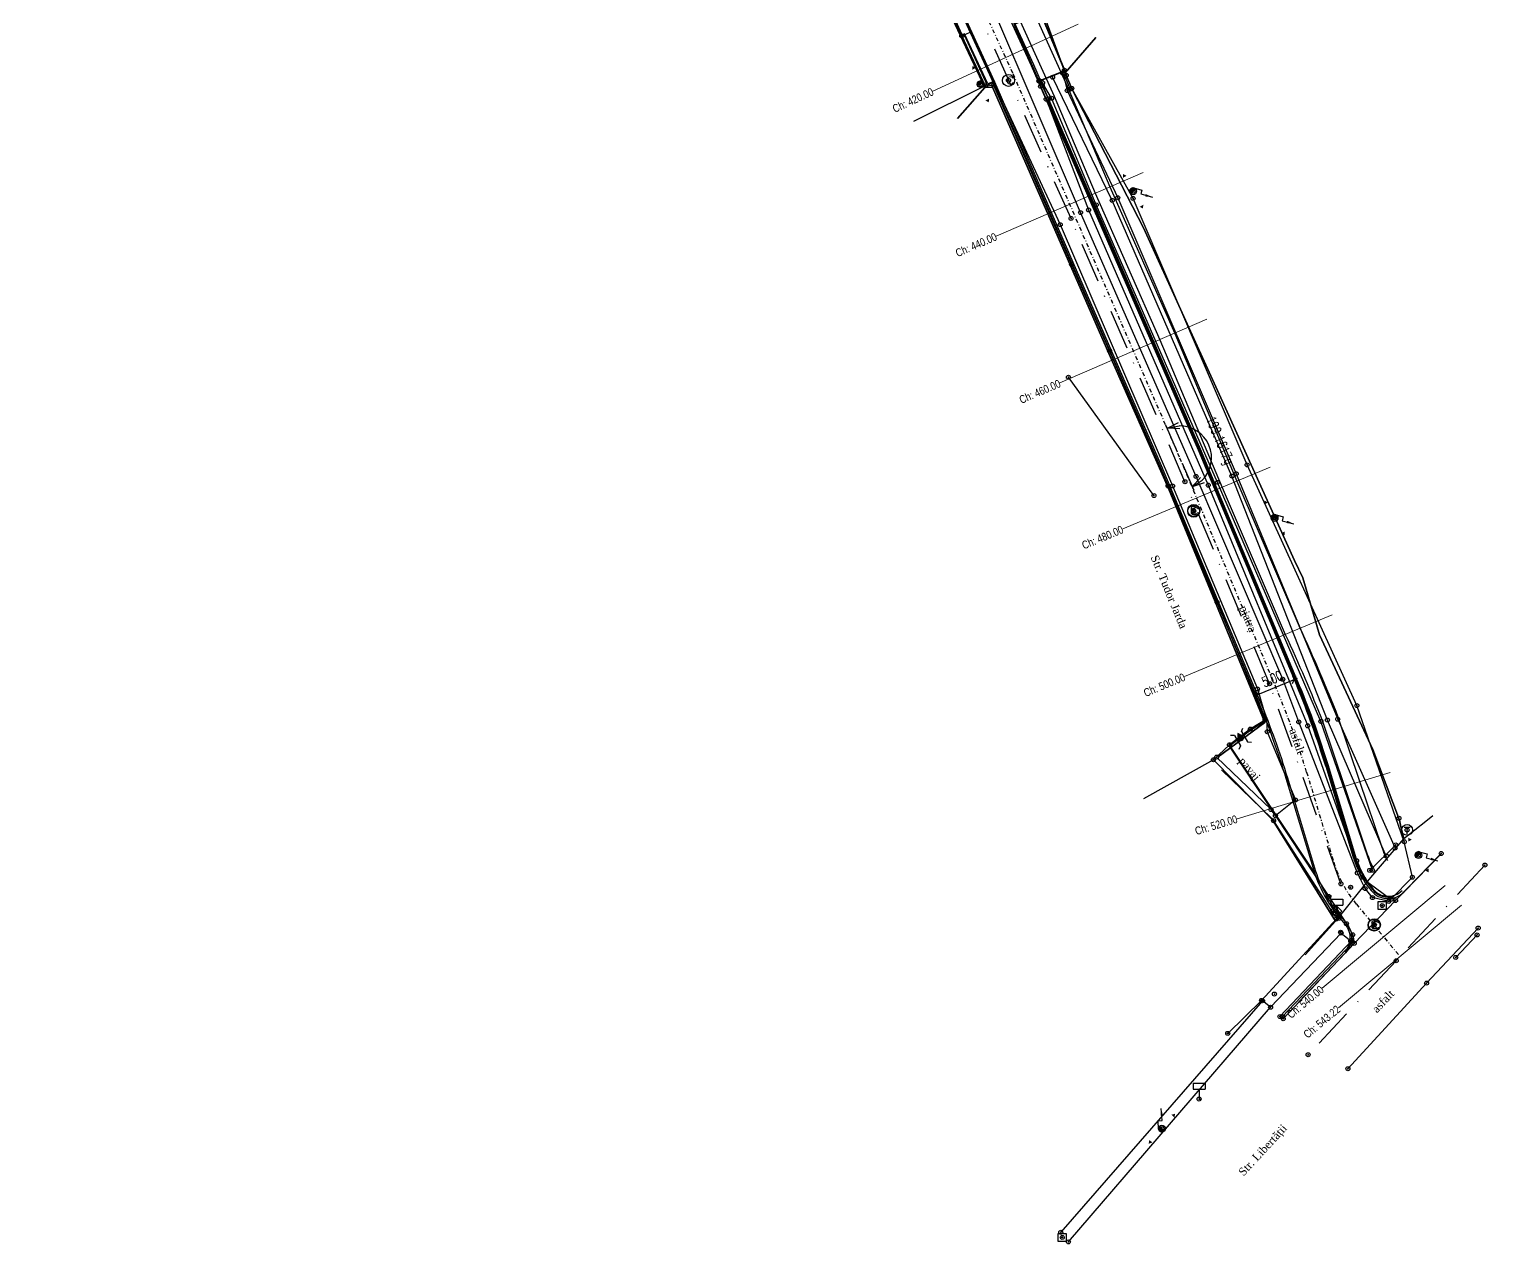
# Model space of a CAD drawing. Extents: x 0 to 459354, y 0 to 625322.
# Drawn here: x 459172.1 to 459354.3, y 623925.8 to 624077.6 of the extents above; entities that cross this region are included whole.
import ezdxf
from ezdxf.enums import TextEntityAlignment as Align

# ---------------------------------------------------------------- set-up
doc = ezdxf.new("R2010")
doc.units = 0
doc.header["$PDMODE"] = 32
doc.header["$PDSIZE"] = 0.5
doc.linetypes.add('DASHDOT', pattern=[1, 0.5, -0.25, 0, -0.25])
doc.linetypes.add('ZDASHDOT5x2', pattern=[9, 5, -2, 0, -2])
doc.layers.get('0').update_dxf_attribs({"color": 8})
for name, color, linetype in [('000_PXY', 8, 'Continuous'), ('02_ACCES_CURTE', 8, 'Continuous'), ('03_LINIE_ELECTRICA_AER', 8, 'Continuous'), ('03_ST_LUMINA_ELECTRICA_LINIE', 7, 'Continuous'), ('05_CV_CANAL', 8, 'Continuous'), ('05_CV_GAZ_AER', 8, 'Continuous'), ('05_CV_TELEFON', 7, 'Continuous'), ('08_INDICATOR_RUTIER', 7, 'Continuous'), ('09_ApaAx', 8, 'RIGOLA'), ('15 - Sant-Pereat-1_1-2.0', 141, 'Continuous'), ('ACCES', 221, 'Continuous'), ('Apa', 8, 'Continuous'), ('Ax proiectat', 12, 'DASHDOT'), ('B-mare', 11, 'Continuous'), ('B-mica', 11, 'Continuous'), ('Carosabil Pr', 12, 'Continuous'), ('Dimens', 1, 'Continuous'), ('DrumAx', 8, 'ZDASHDOT5x2'), ('DrumLateral', 8, 'Continuous'), ('Gard', 3, 'PLASA'), ('Gard Nou', 91, 'Continuous'), ('LIMITE', 1, 'Continuous'), ('PARCELE_ClipTJ', 191, 'Continuous'), ('PlatformeBetAsf', 161, 'Continuous'), ('TaluzSus', 41, 'TALUZCFR'), ('Texte', 7, 'Continuous'), ('TOPO_CERC', 1, 'Continuous'), ('TOPO_POINTS', 7, 'Continuous'), ('TOPO_SYMBOL', 8, 'Continuous'), ('work', 6, 'Continuous'), ('Zid ZRHe2.5', 221, 'Continuous'), ('ZidSprijin', 2, 'SPRIJIN')]:
    doc.layers.add(name, color=color, linetype=linetype)
for name, color, linetype, lineweight in [('09_CabluTelefon', 1, 'TELEFON', 35), ('Cross', 171, 'Continuous', 35), ('Cross1', 171, 'Continuous', 35), ('DrumMargini', 8, 'Continuous', 25), ('Pod', 2, 'Continuous', 35)]:
    doc.layers.add(name, color=color, linetype=linetype, lineweight=lineweight)
doc.styles.add('Arial', font='arial.ttf', dxfattribs={"width": 0.8})
doc.styles.add('BemTxT_FCP', font='simplex.shx', dxfattribs={"width": 0.7})
doc.styles.get("Standard").update_dxf_attribs({"font": 'arial.ttf'})
doc.styles.add('Times2', font='times.ttf', dxfattribs={"height": 2})
doc.linetypes.add('FENCELINE3-ISO', pattern='A,8.89,[130,ltypeshp.shx,S=3.175,R=45,X=0,Y=0],0,[130,ltypeshp.shx,S=3.175,R=-45,X=0,Y=0],27.94', length=36.83)
doc.linetypes.add('PLASA', pattern='A,5,[2,GEOLAND.SHX,S=1,R=0,X=0,Y=0],0,5,[2,GEOLAND.SHX,S=1,R=180,X=0,Y=0],0', length=10)
doc.linetypes.add('RIGOLA', pattern='A,0.001,[6,GEOLAND.SHX,S=1,R=0,X=0,Y=0],-2', length=2.001)
doc.linetypes.add('SPRIJIN', pattern='A,3,[7,GEOLAND.SHX,S=1,R=0,X=0,Y=0],-2', length=5)
doc.linetypes.add('TALUZCFR', pattern='A,1,[1,GEOLAND.SHX,S=1,R=0,X=0,Y=0],0,1,[1,GEOLAND.SHX,S=0.5,R=0,X=0,Y=0],0', length=2)
doc.linetypes.add('TELEFON', pattern='A,4,-0.9,["T",Standard,S=1.5,R=0,X=-0.5,Y=-0.75],-0.9,4,-2', length=11.8)
doc.dimstyles.new('M-500-M2', dxfattribs={"dimscale": 5, "dimtxt": 0.25, "dimasz": 0.15, "dimexe": 0.09, "dimexo": 0.15, "dimgap": 0.1, "dimtad": 1, "dimzin": 0, "dimdsep": 46, "dimtxsty": 'BemTxT_FCP', "dimblk": 'OBLIQUE', "dimcen": -0.3, "dimdle": 0.09, "dimclrt": 2, "dimaunit": 2, "dimadec": 4, "dimazin": 0, "dimtfac": 0.75, "dimtix": 1, "dimtmove": 2, "dimatfit": 3, "dimfxl": 1, "dimtolj": 1, "dimarcsym": 0})
doc.dimstyles.new('M-500-M2$2', dxfattribs={"dimscale": 5, "dimtxt": 0.25, "dimasz": 0.3, "dimexe": 0.09, "dimexo": 0.15, "dimgap": 0.1, "dimtad": 1, "dimzin": 0, "dimdsep": 46, "dimtxsty": 'BemTxT_FCP', "dimblk": 'OPEN30', "dimcen": -0.3, "dimdle": 0.09, "dimclrt": 2, "dimaunit": 2, "dimadec": 4, "dimazin": 0, "dimtfac": 0.75, "dimtix": 1, "dimtmove": 2, "dimatfit": 3, "dimfxl": 1, "dimtolj": 1, "dimarcsym": 0})

# ---------------------------------------------------------------- blocks, each defined once
blk = doc.blocks.new('PctRad')
blk.add_point((0, 0))
blk = doc.blocks.new('STLELB')
for p, q in [((-0.63, 0.58), (0.83, 2.03)), ((0.83, 2.03), (1.54, 1.32)), ((1.54, 1.32), (3.66, 3.45))]:
    blk.add_line(p, q)
for points in [[(-0.85, 0, 0, 0, 0), (-5, 0, 0, 1, 0), (-4.18, 0, 0.25, 0.25, 0)], [(0.85, 0, 0, 0, 0), (5, 0, 0, 1, 0), (4.18, 0, 0.25, 0.25, 0)]]:
    blk.add_lwpolyline(points, format="xyseb")
for points in [[(0, 0), (-0.85, 0)], [(0, 0.1), (-0.84, 0.1)], [(0, 0.2), (-0.83, 0.2)], [(0, 0.3), (-0.8, 0.3)], [(-0.8, 0.29), (-0.8, -0.29)], [(0, 0.4), (-0.75, 0.4)], [(-0.7, 0.48), (-0.7, -0.48)], [(0, 0.5), (-0.69, 0.5)], [(-0.6, 0.6), (-0.6, -0.6)], [(0, 0.6), (-0.6, 0.6)], [(-0.5, 0.69), (-0.5, -0.69)], [(0, 0.7), (-0.48, 0.7)], [(-0.4, 0.75), (-0.4, -0.75)], [(-0.3, 0.8), (-0.3, -0.8)], [(0, 0.8), (-0.29, 0.8)], [(-0.2, 0.83), (-0.2, -0.83)], [(-0.1, 0.84), (-0.1, -0.84)], [(0, 0.85), (0, -0.85)], [(0, -0.1), (-0.84, -0.1)], [(0, -0.2), (-0.83, -0.2)], [(0, -0.3), (-0.8, -0.3)], [(0, -0.4), (-0.75, -0.4)], [(0, -0.5), (-0.69, -0.5)], [(0, -0.6), (-0.6, -0.6)], [(0, -0.7), (-0.48, -0.7)], [(0, -0.8), (-0.29, -0.8)]]:
    blk.add_lwpolyline(points)
blk.add_circle((0, 0), 0.85)
blk.add_solid([(2.19, 2.4), (2.62, 1.97), (3.68, 3.46)])
blk = doc.blocks.new('INDRUT')
for p, q in [((-1.5, 4), (-1.5, 2.5)), ((-1.5, 4), (1.5, 4)), ((1.5, 4), (1.5, 2.5)), ((-1.5, 2.5), (1.5, 2.5)), ((0, 2.5), (0, 0)), ((0, 0), (0.5, 0))]:
    blk.add_line(p, q)
blk = doc.blocks.new('CVC')
blk.add_lwpolyline([(0.67, 0.67, 0.487825), (-0.66, 0.67), (-0.66, -0.66, 0.463596), (0.67, -0.7, 0.259718)], format="xyb")
blk.add_circle((0, 0), 1.5)
blk = doc.blocks.new('AERGAZ')
blk.add_lwpolyline([(0, -0.75), (0.75, 0), (0, 0.75), (-0.75, 0)], close=True)
blk.add_lwpolyline([(0.34, 0.33, 0.487825), (-0.33, 0.33), (-0.33, -0.33, 0.463596), (0.34, -0.35, 0.259718)], format="xyb")
blk.add_lwpolyline([(0.34, -0.35), (0.34, -0.07), (-0.02, -0.07)])
blk = doc.blocks.new('CVT')
for points in [[(-0.74, 0.68), (0.74, 0.68)], [(0, -1.01), (0, 0.68)]]:
    blk.add_lwpolyline(points)
blk.add_circle((0, 0), 1.35)
blk = doc.blocks.new('PODETA')
blk.add_hatch(color=256).paths.add_polyline_path([(0.4, 0.1), (0, 0.79), (-0.4, 0.1)])
for points in [[(-0.5, 0.75), (-0.9, 1.03)], [(-0.5, 0.75), (-0.5, -0.75)], [(-0.5, 0), (0.5, 0)], [(0.5, 0.75), (0.9, 1.03)], [(0.5, 0.75), (0.5, -0.75)], [(-0.5, -0.75), (-0.9, -1.03)], [(0.5, -0.75), (0.9, -1.03)]]:
    blk.add_lwpolyline(points)
blk.add_lwpolyline([(-0.4, 0.1), (0.4, 0.1), (0, 0.79)], close=True)
blk = doc.blocks.new('LEB')
for points in [[(-0.85, 0, 0, 0, 0), (-5, 0, 0, 1, 0), (-4.18, 0, 0.25, 0.25, 0)], [(0.85, 0, 0, 0, 0), (5, 0, 0, 1, 0), (4.18, 0, 0.25, 0.25, 0)]]:
    blk.add_lwpolyline(points, format="xyseb")
for points in [[(0, 0), (-0.85, 0)], [(0, 0.1), (-0.84, 0.1)], [(0, 0.2), (-0.83, 0.2)], [(0, 0.3), (-0.8, 0.3)], [(-0.8, 0.29), (-0.8, -0.29)], [(0, 0.4), (-0.75, 0.4)], [(-0.7, 0.48), (-0.7, -0.48)], [(0, 0.5), (-0.69, 0.5)], [(-0.6, 0.6), (-0.6, -0.6)], [(0, 0.6), (-0.6, 0.6)], [(-0.5, 0.69), (-0.5, -0.69)], [(0, 0.7), (-0.48, 0.7)], [(-0.4, 0.75), (-0.4, -0.75)], [(-0.3, 0.8), (-0.3, -0.8)], [(0, 0.8), (-0.29, 0.8)], [(-0.2, 0.83), (-0.2, -0.83)], [(-0.1, 0.84), (-0.1, -0.84)], [(0, 0.85), (0, -0.85)], [(0, -0.1), (-0.84, -0.1)], [(0, -0.2), (-0.83, -0.2)], [(0, -0.3), (-0.8, -0.3)], [(0, -0.4), (-0.75, -0.4)], [(0, -0.5), (-0.69, -0.5)], [(0, -0.6), (-0.6, -0.6)], [(0, -0.7), (-0.48, -0.7)], [(0, -0.8), (-0.29, -0.8)]]:
    blk.add_lwpolyline(points)
blk.add_circle((0, 0), 0.85)
blk = doc.blocks.new('PUNCTOPO')
at = {"layer": 'TOPO_CERC'}
blk.add_circle((0, 0), 0.25, dxfattribs=at)
at = {"layer": 'TOPO_SYMBOL'}
blk.add_point((0, 0), dxfattribs=at)
blk = doc.blocks.new('$CAMIN_CANAL')
blk.add_circle((0, 0), 1.5)
blk.add_text('C', height=2).set_placement((-0.64, -1.03))
blk = doc.blocks.new('$BORNA1')
h = blk.add_hatch(color=256)
h.dxf.hatch_style = 1
h.paths.add_polyline_path([(0.06, 0, 1), (-0.06, 0, 1)])
blk.add_lwpolyline([(-1, -1), (-1, 1), (1, 1), (1, -1)], close=True)
blk.add_circle((0, 0), 0.0649)
blk = doc.blocks.new('_Open30')
at = {"color": 0, "linetype": 'ByBlock', "lineweight": -2}
for p, q in [((-1, 0.27), (0, 0)), ((0, 0), (-1, -0.27)), ((0, 0), (-1, 0))]:
    blk.add_line(p, q, dxfattribs=at)
blk = doc.blocks.new('*D36')
at = {"layer": 'Defpoints', "color": 0, "transparency": 16777216}
for p in [(459246.09, 624181.45), (459268.15, 624130.53), (459268.15, 624130.53), (459272.02, 624130.15), (459295.02, 624072.02)]:
    blk.add_point(p, dxfattribs=at)
at = {"layer": 'work', "color": 0, "lineweight": -2, "transparency": 16777216}
blk.add_arc((459268.15, 624130.53), 3.89, 316.8999, 91.1878, dxfattribs=at)
at = {"layer": 'work', "color": 0, "lineweight": -2, "transparency": 16777216, "xscale": 1.5, "yscale": 1.5, "zscale": 1.5}
for p, rotation in [((459266.6, 624134.1), 192.3027531641175), ((459269.77, 624127), 215.7849274377249)]:
    blk.add_blockref('_Open30', p, dxfattribs=dict(at, rotation=rotation))
at = {"layer": 'work', "color": 2, "transparency": 16777216, "insert": (459272.92, 624132.66), "char_height": 1.25, "attachment_point": 5, "rotation": 294.0438, "style": 'BemTxT_FCP'}
blk.add_mtext('\\A1;198.6085g', dxfattribs=at)
blk = doc.blocks.new('*D37')
at = {"layer": 'Defpoints', "color": 0, "transparency": 16777216}
for p in [(459295.02, 624072.02), (459315.87, 624024.01), (459315.87, 624024.01), (459319.82, 624023.54), (459328.24, 623994.45)]:
    blk.add_point(p, dxfattribs=at)
at = {"layer": 'work', "color": 0, "lineweight": -2, "transparency": 16777216}
for p, q in [((459315.58, 624024.71), (459314.16, 624028.1)), ((459316.17, 624023.33), (459317.63, 624019.95))]:
    blk.add_line(p, q, dxfattribs=at)
blk.add_arc((459315.87, 624024.01), 3.98, 315.1875, 90.995, dxfattribs=at)
at = {"layer": 'work', "color": 0, "lineweight": -2, "transparency": 16777216, "xscale": 1.5, "yscale": 1.5, "zscale": 1.5}
for p, rotation in [((459314.33, 624027.69), 191.8544819057972), ((459317.45, 624020.36), 214.3279724851906)]:
    blk.add_blockref('_Open30', p, dxfattribs=dict(at, rotation=rotation))
at = {"layer": 'work', "color": 2, "transparency": 16777216, "insert": (459320.76, 624026.1), "char_height": 1.25, "attachment_point": 5, "rotation": 293.0912, "style": 'BemTxT_FCP'}
blk.add_mtext('\\A1;199.1617g', dxfattribs=at)
blk = doc.blocks.new('_Oblique')
at = {"color": 0, "linetype": 'ByBlock', "lineweight": -2}
blk.add_line((-0.5, -0.5), (0.5, 0.5), dxfattribs=at)
blk = doc.blocks.new('*D44')
at = {"layer": 'Defpoints', "color": 0, "transparency": 16777216}
for p in [(459330.18, 623996.3), (459330.55, 623995.42), (459325.93, 623993.49)]:
    blk.add_point(p, dxfattribs=at)
at = {"layer": 'Dimens', "color": 0, "lineweight": -2, "transparency": 16777216}
for p, q in [((459325.15, 623994.19), (459330.59, 623996.47)), ((459330.26, 623996.11), (459330.01, 623996.71)), ((459325.64, 623994.18), (459325.39, 623994.78))]:
    blk.add_line(p, q, dxfattribs=at)
at = {"layer": 'Dimens', "color": 0, "lineweight": -2, "transparency": 16777216, "xscale": 0.75, "yscale": 0.75, "zscale": 0.75}
for p, rotation in [((459330.18, 623996.3), 22.71397951850593), ((459325.57, 623994.37), 202.7139795185059)]:
    blk.add_blockref('_Oblique', p, dxfattribs=dict(at, rotation=rotation))
at = {"layer": 'Dimens', "color": 2, "transparency": 16777216, "insert": (459327.44, 623996.37), "char_height": 1.25, "attachment_point": 5, "rotation": 22.714, "style": 'BemTxT_FCP'}
blk.add_mtext('\\A1;5.00', dxfattribs=at)

msp = doc.modelspace()

# ---------------------------------------------------------------- linework, layer by layer
at = {"layer": '09_ApaAx', "linetype": 'Continuous'}
for points in [[(459341.701, 623974.221, 342.219), (459334.34, 623991.226, 342.488), (459322.412, 624021.721, 342.368), (459307.44, 624056.182, 342.294), (459299.988, 624071.568, 342.536)], [(459337.382, 623963.297, 343.756), (459328.736, 623954.152, 343.529)]]:
    msp.add_polyline3d(points, dxfattribs=at)
at = {"layer": '09_CabluTelefon'}
msp.add_polyline3d([(459339.63, 623972.438, 342.807), (459342.881, 623975.621, 342.769)], dxfattribs=at)
at = {"layer": '15 - Sant-Pereat-1_1-2.0'}
for points in [[(459217.615, 624264.076), (459219.185, 624259.86), (459227.295, 624241.633), (459235.319, 624222.846), (459243.04, 624204.412), (459251.155, 624186.141), (459259.531, 624167.52), (459262.028, 624161.85), (459267.348, 624149.567), (459275.246, 624131.327), (459283.537, 624113.128), (459291.529, 624094.739), (459296.795, 624081.582), (459302.011, 624069.991), (459307.146, 624057.873), (459315.248, 624039.558), (459323.02, 624021.068), (459330.893, 624002.747, -0.0149525), (459335.652, 623991.632), (459338.361, 623983.574), (459341.149, 623975.329, 0.0524726), (459341.848, 623973.648, 0.0524726)], [(459215.74, 624263.378), (459217.332, 624259.103), (459225.461, 624240.834), (459233.477, 624222.067), (459241.204, 624203.62), (459249.329, 624185.324), (459257.704, 624166.706), (459260.195, 624161.049), (459265.513, 624148.772), (459273.418, 624130.515), (459281.71, 624112.315), (459289.684, 624093.969), (459294.954, 624080.8), (459300.178, 624069.191), (459305.311, 624057.078), (459313.411, 624038.766), (459321.179, 624020.286), (459329.067, 624001.931, -0.0149255), (459333.772, 623990.947), (459336.466, 623982.935), (459339.243, 623974.721, 0.0515696), (459340.092, 623972.69)]]:
    msp.add_lwpolyline(points, format="xyb", dxfattribs=at)
at = {"layer": 'ACCES'}
for points in [[(459285.828, 624082.95, 344.488), (459288.643, 624076.737, 344.43)], [(459307.117, 624037.349, 344.171), (459314.422, 624020.491, 344.072)], [(459324.694, 623990.088, 343.835), (459322.09, 623988.131, 343.89)], [(459326.104, 623956.189, 344.319), (459321.878, 623952.064, 344.418)]]:
    msp.add_polyline3d(points, dxfattribs=at)
at = {"layer": 'Apa'}
for points in [[(459339.965, 623972.448, 342.669), (459333.529, 623991.053, 342.665), (459320.598, 624020.918, 342.82), (459305.442, 624055.618, 342.941), (459299.863, 624068.937, 342.736), (459298.729, 624070.878, 342.562)], [(459301.249, 624072.088, 342.568), (459301.826, 624069.904, 342.507), (459308.14, 624056.505, 342.729), (459322.936, 624022.007, 342.573), (459335.627, 623991.33, 342.705), (459342.788, 623975.213, 342.634)], [(459328.405, 623954.164, 344.384), (459337.382, 623963.676, 344.42)]]:
    msp.add_polyline3d(points, dxfattribs=at)
at = {"layer": 'Ax proiectat'}
msp.add_lwpolyline([(459076.075, 624412.488), (459110.104, 624394.046, 0.0743918), (459118.45, 624391.018), (459129.956, 624388.69, -0.2071674), (459159.301, 624368.26), (459162.917, 624362.416, -0.0271582), (459178.523, 624333.833), (459193.836, 624301.763, -0.0086945), (459202.497, 624282.78), (459211.71, 624261.623), (459223.322, 624236.82), (459246.27, 624182.958), (459255.707, 624159.262), (459268.149, 624130.535), (459295.024, 624072.024), (459315.867, 624024.015), (459328.241, 623994.455, -0.0258716), (459331.735, 623984.721), (459335.126, 623973.479, 0.1008256), (459337.966, 623968.207), (459343.421, 623961.662)], format="xyb", dxfattribs=at)
at = {"layer": 'B-mare'}
for points in [[(459076.199, 624398.644, -0.4766048), (459087.393, 624403.283), (459108.818, 624391.672, 0.0743918), (459117.914, 624388.371), (459129.421, 624386.043, -0.2071674), (459157.005, 624366.839), (459160.621, 624360.996, -0.0271582), (459176.086, 624332.67), (459191.399, 624300.599, -0.0086945), (459200.022, 624281.702), (459209.249, 624260.512), (459220.857, 624235.718), (459243.773, 624181.929), (459253.213, 624158.225), (459265.683, 624129.435), (459292.558, 624070.922), (459313.383, 624022.956), (459325.75, 623993.412, -0.0258716), (459329.15, 623983.942), (459332.541, 623972.7, 0.1008256), (459335.892, 623966.478), (459336.57, 623965.664, -0.3810898), (459336.458, 623962.271, -0.3810898)], [(459337.711, 623974.259, 0.0982355), (459339.959, 623970.033, 0.3011824), (459342.649, 623969.198, 0.3011824)]]:
    msp.add_lwpolyline(points, format="xyb", dxfattribs=at)
at = {"layer": 'B-mica'}
for points in [[(459285.753, 624083.115), (459288.642, 624076.738), (459288.943, 624076.877), (459291.828, 624070.596), (459292.558, 624070.922)], [(459292.517, 624071.014), (459291.877, 624070.728), (459288.992, 624077.009), (459288.692, 624076.871), (459285.886, 624083.065)], [(459332.838, 623971.804), (459322.025, 623988.07), (459322.09, 623988.131), (459324.694, 623990.088), (459326.617, 623991.27)], [(459332.706, 623972.183), (459322.155, 623988.054), (459324.75, 623990.005), (459326.654, 623991.176)]]:
    msp.add_lwpolyline(points, dxfattribs=at)
at = {"layer": 'Carosabil Pr'}
msp.add_line((459318.167, 624024.995), (459330.547, 623995.42), dxfattribs=at)
for points in [[(459076.007, 624398.701, -0.4766048), (459087.488, 624403.459), (459108.913, 624391.848, 0.0743918), (459117.954, 624388.567), (459129.461, 624386.239, -0.2071674), (459157.175, 624366.945), (459160.791, 624361.101, -0.0271582), (459176.267, 624332.756), (459191.58, 624300.685, -0.0086945), (459200.205, 624281.782), (459209.431, 624260.594), (459221.04, 624235.799), (459243.958, 624182.005), (459253.398, 624158.302), (459265.865, 624129.516), (459292.741, 624071.004), (459313.567, 624023.034), (459325.935, 623993.489, -0.0258716), (459329.342, 623983.999), (459332.733, 623972.757, 0.1008256), (459336.045, 623966.606), (459336.724, 623965.792, -0.3810898), (459336.602, 623962.133)], [(459204.789, 624283.778), (459213.988, 624262.653), (459225.605, 624237.84), (459248.581, 624183.91), (459258.016, 624160.221), (459270.432, 624131.553), (459297.306, 624073.043), (459318.167, 624024.995), (459330.547, 623995.42, -0.0258716), (459334.129, 623985.443), (459337.52, 623974.201, 0.0982355), (459339.804, 623969.906, 0.4469565), (459343.898, 623969.72)]]:
    msp.add_lwpolyline(points, format="xyb", dxfattribs=at)
for points in [[(459293.156, 624082.079), (459294.397, 624080.544), (459294.991, 624078.937), (459295.204, 624078.198), (459298.272, 624071.086), (459298.484, 624070.437), (459299.181, 624068.826), (459299.17, 624068.751)], [(459343.898, 623969.72), (459348.611, 623974.526)], [(459336.602, 623962.133), (459330.769, 623956.014)]]:
    msp.add_lwpolyline(points, dxfattribs=at)
msp.add_arc((459235.996, 623955.842), 102.5, 16.78596, 22.71398, dxfattribs=at)
at = {"layer": 'Cross1', "lineweight": 0}
for p, q in [((459303.195, 624078.191), (459285.021, 624069.843)), ((459311.288, 624059.673), (459292.942, 624051.708)), ((459319.252, 624041.327), (459300.907, 624033.362)), ((459327.203, 624022.832), (459308.754, 624015.11)), ((459334.925, 624004.383), (459316.476, 623996.661)), ((459342.198, 623984.664), (459323.05, 623978.888)), ((459349.044, 623970.535), (459333.681, 623957.729)), ((459351.102, 623968.065), (459335.74, 623955.259))]:
    msp.add_line(p, q, dxfattribs=at)
at = {"layer": 'DrumAx'}
for points in [[(459336.03, 623970.747, 344.078), (459327.108, 623995.761, 343.742), (459316.537, 624021.014, 343.942), (459302.288, 624053.919, 344.085), (459285.329, 624091.621, 344.422), (459271.003, 624123.854, 344.59), (459268.548, 624129.276, 344.655), (459267.597, 624131.293, 344.636), (459262.897, 624141.855, 344.769), (459255.435, 624158.149, 344.824), (459247.405, 624178.826, 344.839), (459237.574, 624202.032, 344.947)], [(459354.017, 623973.103, 344.56), (459342.934, 623961.136, 344.545), (459331.93, 623949.396, 344.508)]]:
    msp.add_polyline3d(points, dxfattribs=at)
at = {"layer": 'DrumLateral'}
for points in [[(459077.011, 624402.098, 349.136), (459079.605, 624403.937, 349.006), (459082.349, 624404.673, 348.6), (459091.376, 624401.378, 347.754), (459111.854, 624390.741, 347.369), (459122.617, 624387.539, 347.297), (459131.361, 624385.913, 347.328), (459139.243, 624383.213, 347.341), (459144.974, 624380.13, 347.35), (459148.792, 624377.108, 347.35), (459156.051, 624368.871, 347.087), (459168.501, 624348.794, 346.702), (459183.896, 624317.431, 346.038), (459196.726, 624291.545, 345.917), (459221.446, 624236.037, 345.42), (459236.035, 624201.665, 344.966), (459246.061, 624178.065, 344.848), (459266.911, 624128.432, 344.709), (459283.607, 624090.432, 344.49), (459300.938, 624053.154, 344.118), (459314.979, 624020.487, 343.94), (459325.598, 623995.107, 343.801), (459326.729, 623991.254, 343.792)], [(459330.761, 623990.991, 343.753), (459328.752, 623996.314, 343.702), (459317.918, 624021.674, 343.875), (459303.48, 624054.658, 344.051), (459287.116, 624092.885, 344.333), (459270.181, 624130.275, 344.588), (459249.018, 624179.562, 344.827), (459239.306, 624203.101, 344.894), (459224.354, 624236.992, 345.307), (459200.269, 624292.623, 345.862), (459187.711, 624319.469, 346.084), (459174.842, 624345.869, 346.625), (459176.38, 624348.51, 346.668), (459177.158, 624349.489, 346.654)], [(459326.729, 623991.254, 343.792), (459326.811, 623989.759, 343.789)]]:
    msp.add_polyline3d(points, dxfattribs=at)
at = {"layer": 'DrumMargini'}
for points in [[(459342.856, 623968.66, 344.419), (459342.005, 623968.552, 344.332), (459339.974, 623969.026, 344.169), (459339.05, 623970.158, 344.116), (459338.084, 623972.099, 344.054), (459330.761, 623990.991, 343.753)], [(459326.811, 623989.759, 343.789), (459330.334, 623981.23, 343.854), (459327.839, 623979.263, 343.927), (459334.515, 623969.177, 344.093), (459336.711, 623965.769, 344.203), (459337.511, 623964.377, 344.358), (459337.69, 623963.312, 344.43)], [(459327.839, 623979.263, 343.927), (459327.296, 623980.038, 343.893), (459320.492, 623986.589, 343.877)], [(459348.56, 623974.542, 344.42), (459342.856, 623968.66, 344.419), (459337.69, 623963.312, 344.43), (459328.817, 623953.883, 344.381)], [(459336.899, 623947.64, 344.444), (459346.736, 623958.34, 344.473), (459353.183, 623965.221, 344.483)]]:
    msp.add_polyline3d(points, dxfattribs=at)
at = {"layer": 'Gard'}
msp.add_line((459312.658, 624019.283, 343.919), (459301.966, 624034.073, 343.946), dxfattribs=at)
msp.add_line((459312.658, 624019.283, 343.919), (459301.966, 624034.073, 343.946), dxfattribs=at)
at = {"layer": 'Gard Nou', "linetype": 'FENCELINE3-ISO'}
for points in [[(459288.643, 624076.737, 344.43), (459291.569, 624070.498, 344.215), (459292.614, 624070.581, 344.526), (459302.36, 624048.18, 344.186), (459307.117, 624037.349, 344.171)], [(459314.422, 624020.491, 344.072), (459320.548, 624005.953, 343.975), (459326.54, 623991.223, 343.885), (459324.694, 623990.088, 343.835)], [(459322.09, 623988.131, 343.89), (459320.09, 623986.253, 343.965), (459327.62, 623978.637, 344.063), (459335.457, 623966.377, 344.201), (459326.104, 623956.189, 344.319)]]:
    msp.add_polyline3d(points, dxfattribs=at)
at = {"layer": 'LIMITE'}
for points, elevation in [([(459291.569, 624070.498), (459282.614, 624066.047)], 344.215), ([(459320.09, 623986.253), (459311.365, 623981.368)], 343.965)]:
    msp.add_lwpolyline(points, dxfattribs=dict(at, elevation=elevation))
at = {"layer": 'PARCELE_ClipTJ'}
for points in [[(459320.672, 623986.643), (459326.51, 623990.919), (459314.469, 624020.151), (459307.034, 624037.023), (459292.483, 624070.312), (459291.505, 624070.288), (459282.743, 624088.977), (459274.864, 624106.117), (459274.53, 624107.008), (459268.003, 624122.458), (459267.812, 624122.291), (459260.103, 624139.529), (459252.227, 624156.105), (459247.69, 624165.656), (459244.7, 624162.785), (459244.341, 624163.145), (459240.901, 624170.433), (459244.635, 624174.074), (459241.367, 624180.536), (459243.571, 624181.656), (459220.86, 624235.305)], [(459305.373, 624076.542), (459301.56, 624072.113), (459298.855, 624079.512), (459296.319, 624086.266), (459293.782, 624093.021), (459288.731, 624104.581), (459287.253, 624107.964), (459276.994, 624131.492), (459276.008, 624133.945), (459272.997, 624141.441), (459276.726, 624147.486), (459278.124, 624149.758)], [(459279.92, 624086.329), (459282.743, 624088.977), (459291.505, 624070.288), (459288.116, 624066.404)], [(459298.855, 624079.512), (459301.56, 624072.113), (459302.466, 624069.946), (459311.354, 624052.757), (459320.797, 624031.951), (459330.239, 624011.145), (459331.249, 624009.007), (459332.593, 624004.477), (459333.369, 624001.864), (459336.694, 623994.709), (459340.02, 623987.555), (459343.351, 623978.729), (459343.492, 623978.098), (459343.874, 623976.393), (459343.868, 623976.385), (459339.722, 623971.523), (459339.171, 623970.878), (459335.349, 623966.095), (459335.03, 623966.608), (459327.343, 623978.965), (459321.086, 623984.984)], [(459347.527, 623979.243), (459346.653, 623978.561), (459343.874, 623976.393), (459343.492, 623978.098), (459343.351, 623978.729), (459340.02, 623987.555), (459336.694, 623994.709), (459333.369, 624001.864), (459332.593, 624004.477), (459331.249, 624009.007), (459330.239, 624011.145), (459320.797, 624031.951), (459311.354, 624052.757), (459302.466, 624069.946), (459301.56, 624072.113), (459305.373, 624076.542)], [(459288.116, 624066.404), (459291.505, 624070.288), (459292.483, 624070.312), (459307.034, 624037.023), (459314.469, 624020.151), (459326.51, 623990.919), (459320.672, 623986.643)], [(459321.086, 623984.984), (459327.343, 623978.965), (459335.03, 623966.608), (459335.349, 623966.095), (459331.544, 623961.869)]]:
    msp.add_lwpolyline(points, dxfattribs=at)
at = {"layer": 'PlatformeBetAsf'}
for points in [[(459327.238, 623955.325, 344.386), (459336.056, 623964.593, 344.486), (459337.249, 623963.609, 344.44)], [(459327.238, 623955.325, 344.386), (459326.228, 623956.13, 344.363), (459301.015, 623927.204, 344.273)], [(459301.968, 623926.002, 344.208), (459327.238, 623955.325, 344.386)]]:
    msp.add_polyline3d(points, dxfattribs=at)
at = {"layer": 'Pod'}
msp.add_polyline3d([(459295.204, 624078.198, 344.574), (459298.536, 624079.534, 344.62), (459301.503, 624072.389, 344.579), (459298.272, 624071.086, 344.524)], close=True, dxfattribs=at)
for points in [[(459301.503, 624072.389, 344.579), (459301.691, 624071.804, 344.311)], [(459298.484, 624070.437, 344.327), (459298.272, 624071.086, 344.524)], [(459342.285, 623968.821, 344.333), (459344.955, 623971.58, 344.396)], [(459353.051, 623964.358, 344.433), (459350.377, 623961.546, 344.49)]]:
    msp.add_polyline3d(points, dxfattribs=at)
at = {"layer": 'TaluzSus'}
for points in [[(459299.181, 624068.826, 344.044), (459304.484, 624054.985, 343.905), (459319.44, 624020.58, 343.762), (459331.873, 623990.5, 343.649), (459338.601, 623971.561, 343.964), (459342.285, 623968.821, 344.333)], [(459344.955, 623971.58, 344.396), (459343.945, 623976.004, 343.621), (459338.021, 623993.035, 344.377), (459324.301, 624023.117, 344.273), (459310.046, 624056.423, 344.143), (459302.389, 624070.182, 344.054)]]:
    msp.add_polyline3d(points, dxfattribs=at)
at = {"layer": 'work'}
msp.add_line((459288.582, 624076.711), (459289.67, 624077.21), dxfattribs=at)
for points in [[(459116.704, 624394.229), (459127.685, 624391.904), (459146.143, 624390.393), (459160.615, 624372.799), (459170.748, 624361.31), (459176.252, 624355.343), (459179.51, 624345.04), (459189.7, 624320.082), (459201.426, 624292.814, -0.0039909), (459205.34, 624284.018), (459214.389, 624263.237), (459214.262, 624262.776), (459225.879, 624237.962), (459248.859, 624184.025), (459258.293, 624160.336), (459270.706, 624131.676), (459297.58, 624073.166), (459318.443, 624025.113), (459330.824, 623995.536, -0.0258716), (459334.416, 623985.53), (459337.807, 623974.288, 0.0982355), (459340.037, 623970.096, 0.4469565), (459343.684, 623969.93)], [(459225.605, 624237.84), (459248.581, 624183.91), (459258.016, 624160.221), (459270.432, 624131.553), (459293.156, 624082.079), (459294.397, 624080.544), (459294.991, 624078.937), (459295.204, 624078.198), (459298.272, 624071.086), (459298.484, 624070.437), (459299.181, 624068.826), (459299.17, 624068.751), (459318.167, 624024.995), (459330.547, 623995.42, -0.0258716), (459334.129, 623985.443), (459337.52, 623974.201, 0.0982355), (459339.804, 623969.906, 0.4469565), (459343.898, 623969.72)], [(459285.753, 624083.115), (459288.642, 624076.738), (459288.943, 624076.877), (459291.828, 624070.596), (459292.558, 624070.922), (459313.383, 624022.956), (459325.75, 623993.412, -0.0059373), (459326.617, 623991.27), (459324.694, 623990.088), (459322.09, 623988.131), (459322.025, 623988.07), (459332.838, 623971.804, 0.0873808), (459335.892, 623966.478), (459336.57, 623965.664)]]:
    msp.add_lwpolyline(points, format="xyb", dxfattribs=at)
at = {"layer": 'Zid ZRHe2.5', "const_width": 0.3}
msp.add_lwpolyline([(459299.307, 624068.812), (459318.305, 624025.054), (459330.685, 623995.478, -0.0258716), (459334.272, 623985.487), (459337.664, 623974.245)], format="xyb", dxfattribs=at)
at = {"layer": 'ZidSprijin'}
for points in [[(459299.456, 624068.877, 344.079), (459298.688, 624070.544, 344.356)], [(459301.494, 624071.765, 344.314), (459302.195, 624070.094, 344.062)], [(459302.389, 624070.182, 344.054), (459301.691, 624071.804, 344.311)], [(459298.484, 624070.437, 344.327), (459299.181, 624068.826, 344.044)]]:
    msp.add_polyline3d(points, dxfattribs=at)

# ---------------------------------------------------------------- block references
at = {"layer": '000_PXY', "xscale": 0.1, "yscale": 0.1, "zscale": 0.1}
for p in [(459301.249, 624072.088, 342.568), (459301.475, 624072.441, 344.557), (459290.991, 624070.704, 344.437), (459298.315, 624071.17, 344.512), (459298.484, 624070.437, 344.327), (459298.688, 624070.544, 344.356), (459298.729, 624070.878, 342.562), (459299.988, 624071.568, 342.536), (459301.494, 624071.765, 344.314), (459301.691, 624071.804, 344.311), (459299.181, 624068.826, 344.044), (459299.456, 624068.877, 344.079), (459299.863, 624068.937, 342.736), (459301.826, 624069.904, 342.507), (459302.195, 624070.094, 344.062), (459302.389, 624070.182, 344.054), (459305.442, 624055.618, 342.941), (459307.44, 624056.182, 342.294), (459308.14, 624056.505, 342.729), (459310.046, 624056.423, 344.143), (459310.051, 624057.312, 344.279), (459302.288, 624053.919, 344.085), (459303.48, 624054.658, 344.051), (459304.484, 624054.985, 343.905), (459300.938, 624053.154, 344.118), (459301.966, 624034.073, 343.946), (459324.301, 624023.117, 344.273), (459316.537, 624021.014, 343.942), (459317.918, 624021.674, 343.875), (459322.412, 624021.721, 342.368), (459322.936, 624022.007, 342.573), (459312.658, 624019.283, 343.919), (459314.979, 624020.487, 343.94), (459319.44, 624020.58, 343.762), (459320.598, 624020.918, 342.82), (459317.623, 624017.418, 343.902), (459327.733, 624016.48, 344.278), (459327.108, 623995.761, 343.742), (459328.752, 623996.314, 343.702), (459325.598, 623995.107, 343.801), (459338.021, 623993.035, 344.377), (459330.761, 623990.991, 343.753), (459331.873, 623990.5, 343.649), (459333.529, 623991.053, 342.665), (459334.34, 623991.226, 342.488), (459335.627, 623991.33, 342.705), (459323.531, 623988.88, 343.781), (459326.811, 623989.759, 343.789), (459320.492, 623986.589, 343.877), (459330.334, 623981.23, 343.854), (459327.296, 623980.038, 343.893), (459327.839, 623979.263, 343.927), (459343.28, 623978.948, 344.045), (459344.302, 623977.489, 343.865), (459342.881, 623975.621, 342.769), (459343.945, 623976.004, 343.621), (459337.989, 623973.634, 343.824), (459341.701, 623974.221, 342.219), (459342.788, 623975.213, 342.634), (459345.721, 623974.351, 344.022), (459348.56, 623974.542, 344.42), (459338.084, 623972.099, 344.054), (459339.63, 623972.438, 342.807), (459339.965, 623972.448, 342.669), (459354.017, 623973.103, 344.56), (459336.03, 623970.747, 344.078), (459338.601, 623971.561, 343.964), (459339.05, 623970.158, 344.116), (459344.955, 623971.58, 344.396), (459334.385, 623969.125, 344.02), (459334.515, 623969.177, 344.093), (459339.974, 623969.026, 344.169), (459342.005, 623968.552, 344.332), (459342.285, 623968.821, 344.333), (459342.856, 623968.66, 344.419), (459335.402, 623967.337, 344.029), (459335.511, 623966.818, 344.112), (459335.787, 623966.457, 344.234), (459341.189, 623968.036, 344.317), (459335.988, 623964.705, 344.375), (459336.056, 623964.593, 344.486), (459336.711, 623965.769, 344.203), (459340.215, 623965.634, 344.362), (459353.183, 623965.221, 344.483), (459337.249, 623963.609, 344.44), (459337.382, 623963.676, 344.42), (459337.382, 623963.297, 343.756), (459337.511, 623964.377, 344.358), (459337.69, 623963.312, 344.43), (459353.051, 623964.358, 344.433), (459342.934, 623961.136, 344.545), (459350.377, 623961.546, 344.49), (459346.736, 623958.34, 344.473), (459326.228, 623956.13, 344.363), (459327.711, 623956.976, 343.858), (459327.238, 623955.325, 344.386), (459328.405, 623954.164, 344.384), (459328.736, 623954.152, 343.529), (459328.817, 623953.883, 344.381), (459331.93, 623949.396, 344.508), (459336.899, 623947.64, 344.444), (459318.3, 623943.856, 344.343), (459313.65, 623940.148, 344.339), (459301.015, 623927.204, 344.273), (459301.196, 623926.551, 344.248), (459301.968, 623926.002, 344.208)]:
    msp.add_blockref('PctRad', p, dxfattribs=at)
at = {"layer": '02_ACCES_CURTE', "rotation": 30.55232647487688}
msp.add_blockref('PODETA', (459323.531, 623988.88, 343.781), dxfattribs=at)
at = {"layer": '03_LINIE_ELECTRICA_AER', "xscale": 0.5, "yscale": 0.5, "zscale": 0.5, "rotation": 293.6731323551895}
msp.add_blockref('LEB', (459290.991, 624070.704, 344.437), dxfattribs=at)
at = {"layer": '03_ST_LUMINA_ELECTRICA_LINIE', "xscale": 0.5, "yscale": 0.5, "zscale": 0.5}
for p, rotation in [((459310.051, 624057.312, 344.279), 300.0000000000001), ((459327.733, 624016.48, 344.278), 300.0000000000001), ((459345.721, 623974.351, 344.022), 300.2991550751506), ((459313.65, 623940.148, 344.339), 48.58774895279254)]:
    msp.add_blockref('STLELB', p, dxfattribs=dict(at, rotation=rotation))
at = {"layer": '05_CV_CANAL', "xscale": 0.5, "yscale": 0.5, "zscale": 0.5}
for p in [(459317.623, 624017.418, 343.902), (459340.215, 623965.634, 344.362)]:
    msp.add_blockref('CVC', p, dxfattribs=at)
at = {"layer": '05_CV_GAZ_AER'}
msp.add_blockref('AERGAZ', (459335.402, 623967.337, 344.029), dxfattribs=at)
at = {"layer": '05_CV_TELEFON', "xscale": 0.5, "yscale": 0.5, "zscale": 0.5}
msp.add_blockref('CVT', (459344.302, 623977.489, 343.865), dxfattribs=at)
at = {"layer": '08_INDICATOR_RUTIER', "xscale": 0.5, "yscale": 0.5, "zscale": 0.5}
for p in [(459335.511, 623966.818, 344.112), (459318.3, 623943.856, 344.343)]:
    msp.add_blockref('INDRUT', p, dxfattribs=at)
at = {"layer": 'TOPO_POINTS', "xscale": 0.25, "yscale": 0.25, "zscale": 0.25}
for p in [(459288.643, 624076.737, 344.43), (459301.503, 624072.389, 344.579), (459291.569, 624070.498, 344.215), (459292.614, 624070.581, 344.526), (459294.474, 624071.177, 344.225), (459298.272, 624071.086, 344.524), (459302.36, 624048.18, 344.186), (459307.117, 624037.349, 344.171), (459314.422, 624020.491, 344.072), (459317.629, 624017.332, 343.929), (459320.548, 624005.953, 343.975), (459324.694, 623990.088, 343.835), (459326.54, 623991.223, 343.885), (459322.09, 623988.131, 343.89), (459320.09, 623986.253, 343.965), (459327.62, 623978.637, 344.063), (459337.241, 623970.327, 344.153), (459335.457, 623966.377, 344.201), (459341.189, 623968.036, 344.317), (459340.162, 623965.592, 344.414), (459326.104, 623956.189, 344.319), (459321.878, 623952.064, 344.418), (459301.196, 623926.551, 344.248)]:
    msp.add_blockref('PUNCTOPO', p, dxfattribs=at)
at = {"layer": 'TOPO_SYMBOL', "xscale": 0.5, "yscale": 0.5, "zscale": 0.5}
for name, p in [('$CAMIN_CANAL', (459294.474, 624071.177, 344.225)), ('$CAMIN_CANAL', (459317.629, 624017.332, 343.929)), ('$BORNA1', (459341.189, 623968.036, 344.317)), ('$CAMIN_CANAL', (459340.162, 623965.592, 344.414)), ('$BORNA1', (459301.196, 623926.551, 344.248))]:
    msp.add_blockref(name, p, dxfattribs=at)

# ---------------------------------------------------------------- texts
at = {"layer": 'Cross', "style": 'Arial', "width": 0.8}
for s, rotation, p in [('Ch: 420.00', 24.66999, (459285.021, 624069.843)), ('Ch: 440.00', 23.46847, (459292.942, 624051.708)), ('Ch: 460.00', 23.46847, (459300.907, 624033.362)), ('Ch: 480.00', 22.71398, (459308.754, 624015.11)), ('Ch: 500.00', 22.71398, (459316.476, 623996.661)), ('Ch: 520.00', 16.78596, (459323.05, 623978.888)), ('Ch: 540.00', 39.81566, (459333.681, 623957.729))]:
    msp.add_text(s, height=1, rotation=rotation, dxfattribs=at).set_placement(p, align=Align.MIDDLE_RIGHT)
at = {"layer": 'Cross', "lineweight": 0, "style": 'Arial', "width": 0.8}
msp.add_text('Ch: 543.22', height=1, rotation=39.81566, dxfattribs=at).set_placement((459335.74, 623955.259), align=Align.MIDDLE_RIGHT)
at = {"layer": 'Texte', "style": 'Times2'}
for s, rotation, p in [('Str. Tudor Jarda', 292.33893, (459312.223, 624011.579)), ('piatra', 292.25955, (459323.312, 624005.278)), ('asfalt', 289.2538, (459329.548, 623989.952)), ('pavaj', 309.9348, (459323.179, 623986.058)), ('asfalt', 46.78652, (459340.535, 623954.539)), ('Str. Libertății', 47.27596, (459323.854, 623934.153))]:
    msp.add_text(s, height=1, rotation=rotation, dxfattribs=at).set_placement(p)

# ---------------------------------------------------------------- dimensions: what is measured, and where the dimension line sits
at = {"layer": 'Dimens'}
dim = msp.add_aligned_dim(p1=(459325.935, 623993.489), p2=(459330.547, 623995.42), distance=0.951, dimstyle='M-500-M2', dxfattribs=at)
dim.commit()
dim.dimension.update_dxf_attribs({"geometry": '*D44', "text_midpoint": (459327.439, 623996.37)})
at = {"layer": 'work'}
dim = msp.add_angular_dim_2l(base=(459272.0194, 624130.1452), line1=((459246.0948, 624181.4548), (459268.1485, 624130.5348)), line2=((459268.1485, 624130.5348), (459295.0235, 624072.0236)), dimstyle='M-500-M2$2', override={"dimaunit": 2}, dxfattribs=at)
dim.commit()
dim.dimension.update_dxf_attribs({"geometry": '*D36', "text_midpoint": (459272.9191, 624132.6632)})
dim = msp.add_angular_dim_2l(base=(459319.81998, 624023.54459), line1=((459295.02353, 624072.02363), (459315.86698, 624024.01477)), line2=((459315.86698, 624024.01477), (459328.24066, 623994.45479)), dimstyle='M-500-M2$2', dxfattribs=at)
dim.commit()
dim.dimension.update_dxf_attribs({"geometry": '*D37', "text_midpoint": (459320.75541, 624026.09898)})

doc.saveas('drawing.dxf')
